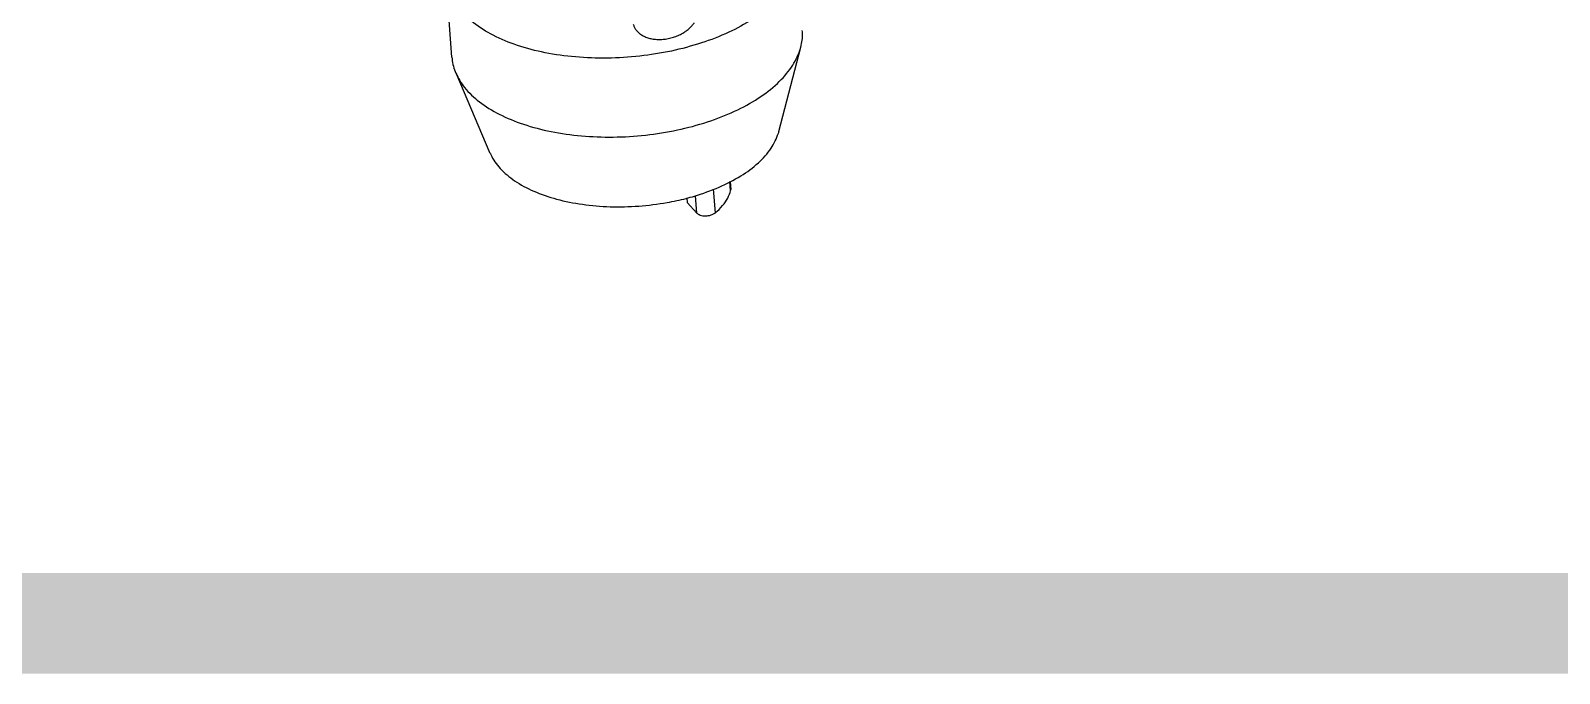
# Model space of a CAD drawing. Header units: millimetres. Extents: x 7899 to 8374, y 2483 to 2813.
# Drawn here: x 8143.69 to 8156.13, y 2490.94 to 2496.17 of the extents above; entities that cross this region are included whole.
import ezdxf
from ezdxf.enums import TextEntityAlignment as Align

# ---------------------------------------------------------------- set-up
doc = ezdxf.new("R2010")
doc.units = ezdxf.units.MM
doc.layers.add('from', color=7, linetype='Continuous', lineweight=13)
doc.styles.add('宋体', font='SimSun.ttf')

# ---------------------------------------------------------------- blocks, each defined once
blk = doc.blocks.new('TK-D')
at = {"layer": 'from', "const_width": 2.049}
blk.add_lwpolyline([(-574.009, -392.633), (-574.009, 392.633), (574.009, 392.633), (574.009, -392.633), (-574.009, -392.633)], dxfattribs=at)
at = {"layer": 'from', "color": 6, "style": '宋体', "width": 0.7}
blk.add_attdef('40004', text='', height=8.317, dxfattribs=at).set_placement((430.843, -344.43), align=Align.MIDDLE)
blk = doc.blocks.new('*u128')
at = {"color": 7, "linetype": 'Continuous'}
for p, q in [((-17.821, -123.983), (-17.87, -123.33)), ((-14.866, -124.656), (-14.668, -123.893)), ((-17.474, -124.854), (-17.784, -124.129)), ((-15.303, -125.188), (-15.309, -125.109)), ((-15.308, -125.108), (-15.302, -125.18)), ((-15.698, -125.256), (-15.695, -125.298)), ((-15.695, -125.298), (-15.609, -125.393)), ((-15.609, -125.393), (-15.621, -125.237)), ((-15.44, -125.391), (-15.457, -125.178)), ((-15.303, -125.188), (-15.302, -125.179))]:
    blk.add_line(p, q, dxfattribs=at)
for points, start_tangent, end_tangent in [([(-14.807, -123.36), (-14.934, -123.507), (-15.107, -123.641), (-15.32, -123.759), (-15.567, -123.855), (-15.838, -123.928), (-16.124, -123.974), (-16.417, -123.992), (-16.705, -123.982), (-16.979, -123.943), (-17.229, -123.877), (-17.448, -123.786), (-17.627, -123.673), (-17.761, -123.543), (-17.845, -123.399), (-17.849, -123.39)], (-0.560333, -0.828267), (-0.340276, 0.940326)), ([(-16.182, -123.685), (-16.173, -123.71), (-16.16, -123.734), (-16.14, -123.756), (-16.116, -123.776), (-16.086, -123.794), (-16.051, -123.808), (-16.013, -123.818), (-15.97, -123.823), (-15.925, -123.823), (-15.878, -123.818), (-15.831, -123.807), (-15.786, -123.791), (-15.745, -123.772), (-15.709, -123.75), (-15.679, -123.726), (-15.655, -123.703), (-15.636, -123.68), (-15.631, -123.674)], (0.2118, -0.977313), (0.559971, 0.828512)), ([(-14.668, -123.893), (-14.653, -123.765), (-14.655, -123.743)], (0.24982, 0.968292), (-0.077062, 0.997026)), ([(-14.753, -124.074), (-14.676, -123.92), (-14.668, -123.893)], (0.560333, 0.828267), (0.24982, 0.968292)), ([(-17.821, -123.983), (-17.791, -124.113), (-17.784, -124.129)], (0.077062, -0.997026), (0.393658, -0.919257)), ([(-17.784, -124.129), (-17.707, -124.257), (-17.573, -124.387), (-17.394, -124.499), (-17.175, -124.59), (-16.925, -124.656), (-16.651, -124.695), (-16.363, -124.706), (-16.07, -124.688), (-15.784, -124.642), (-15.512, -124.569), (-15.266, -124.472), (-15.053, -124.355), (-14.88, -124.221), (-14.753, -124.074)], (0.393658, -0.919257), (0.560333, 0.828267)), ([(-14.937, -124.808), (-14.871, -124.671), (-14.866, -124.656)], (0.560333, 0.828267), (0.249522, 0.968369)), ([(-17.473, -124.854), (-17.469, -124.864), (-17.385, -124.989), (-17.254, -125.101), (-17.082, -125.195), (-16.875, -125.267), (-16.642, -125.314), (-16.392, -125.336), (-16.133, -125.33), (-15.876, -125.298), (-15.704, -125.261)], (0.392537, -0.919736), (0.96823, 0.25006)), ([(-15.704, -125.261), (-15.63, -125.24), (-15.406, -125.159), (-15.21, -125.057), (-15.052, -124.939), (-14.937, -124.808)], (0.96823, 0.25006), (0.560333, 0.828267)), ([(-15.44, -125.391), (-15.375, -125.326), (-15.329, -125.258), (-15.303, -125.188)], (0.765301, 0.643673), (0.218829, 0.975763)), ([(-15.609, -125.393), (-15.596, -125.403), (-15.577, -125.411), (-15.555, -125.417)], (0.671819, -0.740715), (0.990014, -0.140966)), ([(-15.555, -125.417), (-15.523, -125.418), (-15.491, -125.414), (-15.463, -125.404), (-15.44, -125.391)], (0.990014, -0.140966), (0.765301, 0.643673))]:
    blk.add_spline(points, degree=3, dxfattribs=dict(at, start_tangent=start_tangent, end_tangent=end_tangent))

msp = doc.modelspace()

# ---------------------------------------------------------------- block references
for name, p, xscale, yscale, zscale in [('TK-D', (8136.281, 2648.193), 0.3994655350151113, 0.3994655350155347, 0.3994655350151841), ('*u128', (8163.159, 2607.542), 0.9, 0.9, 0.9)]:
    msp.add_blockref(name, p, dxfattribs=dict(xscale=xscale, yscale=yscale, zscale=zscale))

doc.saveas('drawing.dxf')
